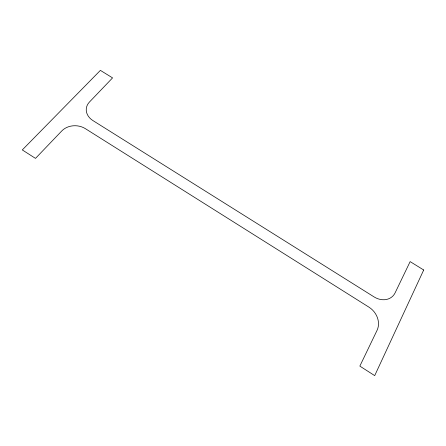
<?xml version="1.0" encoding="UTF-8"?>
<svg xmlns="http://www.w3.org/2000/svg" width="446" height="446" viewBox="0 0 446 446"><rect width="100%" height="100%" fill="white"/><g stroke="black" fill="none" stroke-linecap="round" stroke-linejoin="round"><path stroke-width="0.67" d="M423.7 269.992L374.701 375.627L359.844 366.11L377.065 330.33A17.94 15.225 48.5 0 0 368.937 307.149L85.359 128.649A16.942 13.882 2.4 0 0 61.799 130.918L35.502 158.386L22.3 149.928L100.389 70.373L112.57 77.888L89.445 102.039A16.257 13.057 6.3 0 0 92.902 120.559L374.066 296.902A17.227 14.244 44.3 0 0 395.106 292.855L410.142 261.618L423.7 269.992"/></g></svg>
